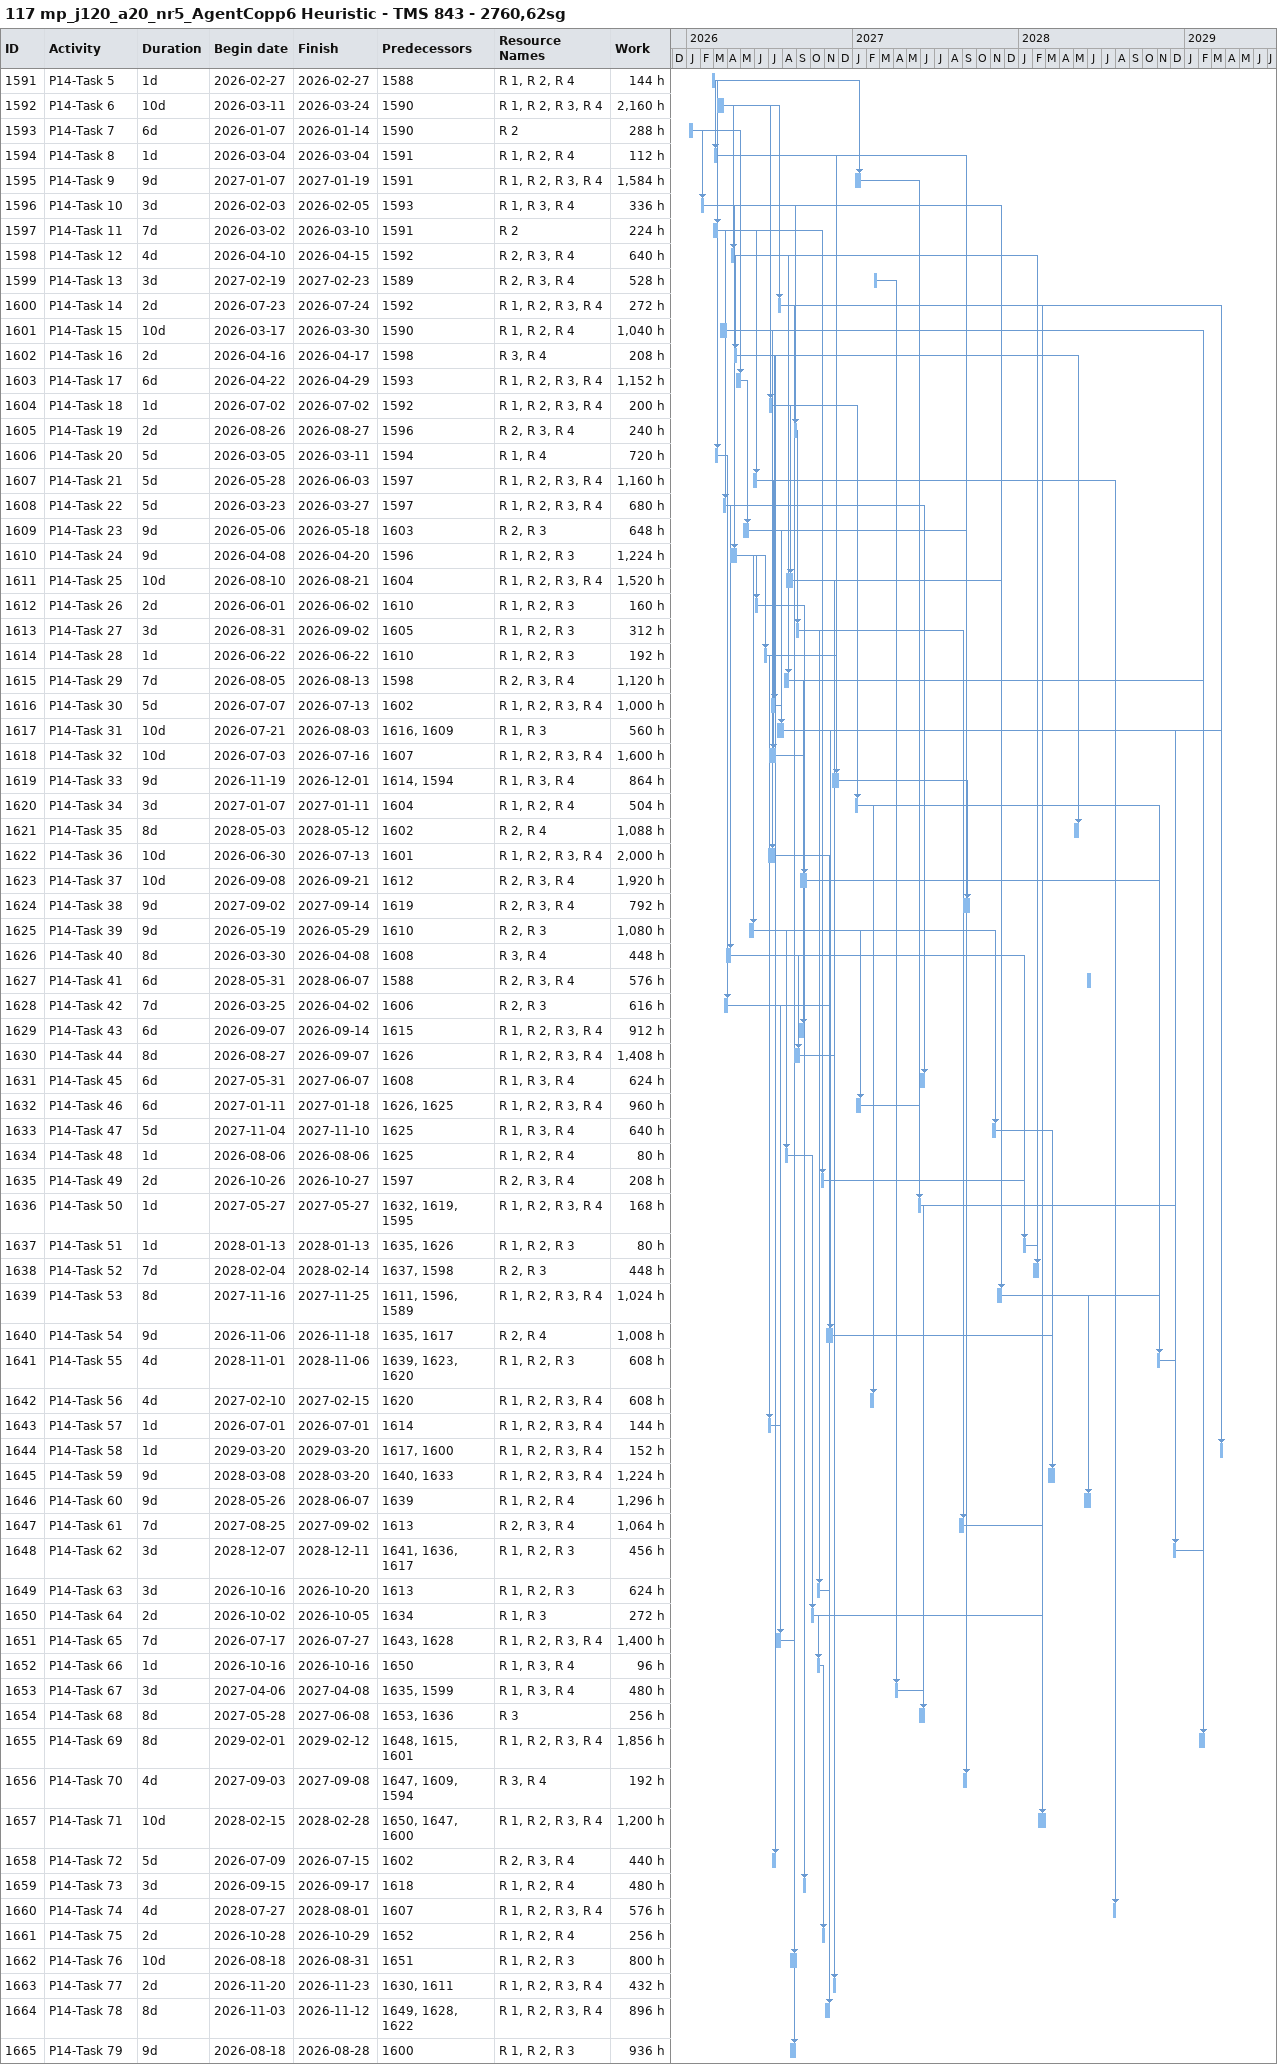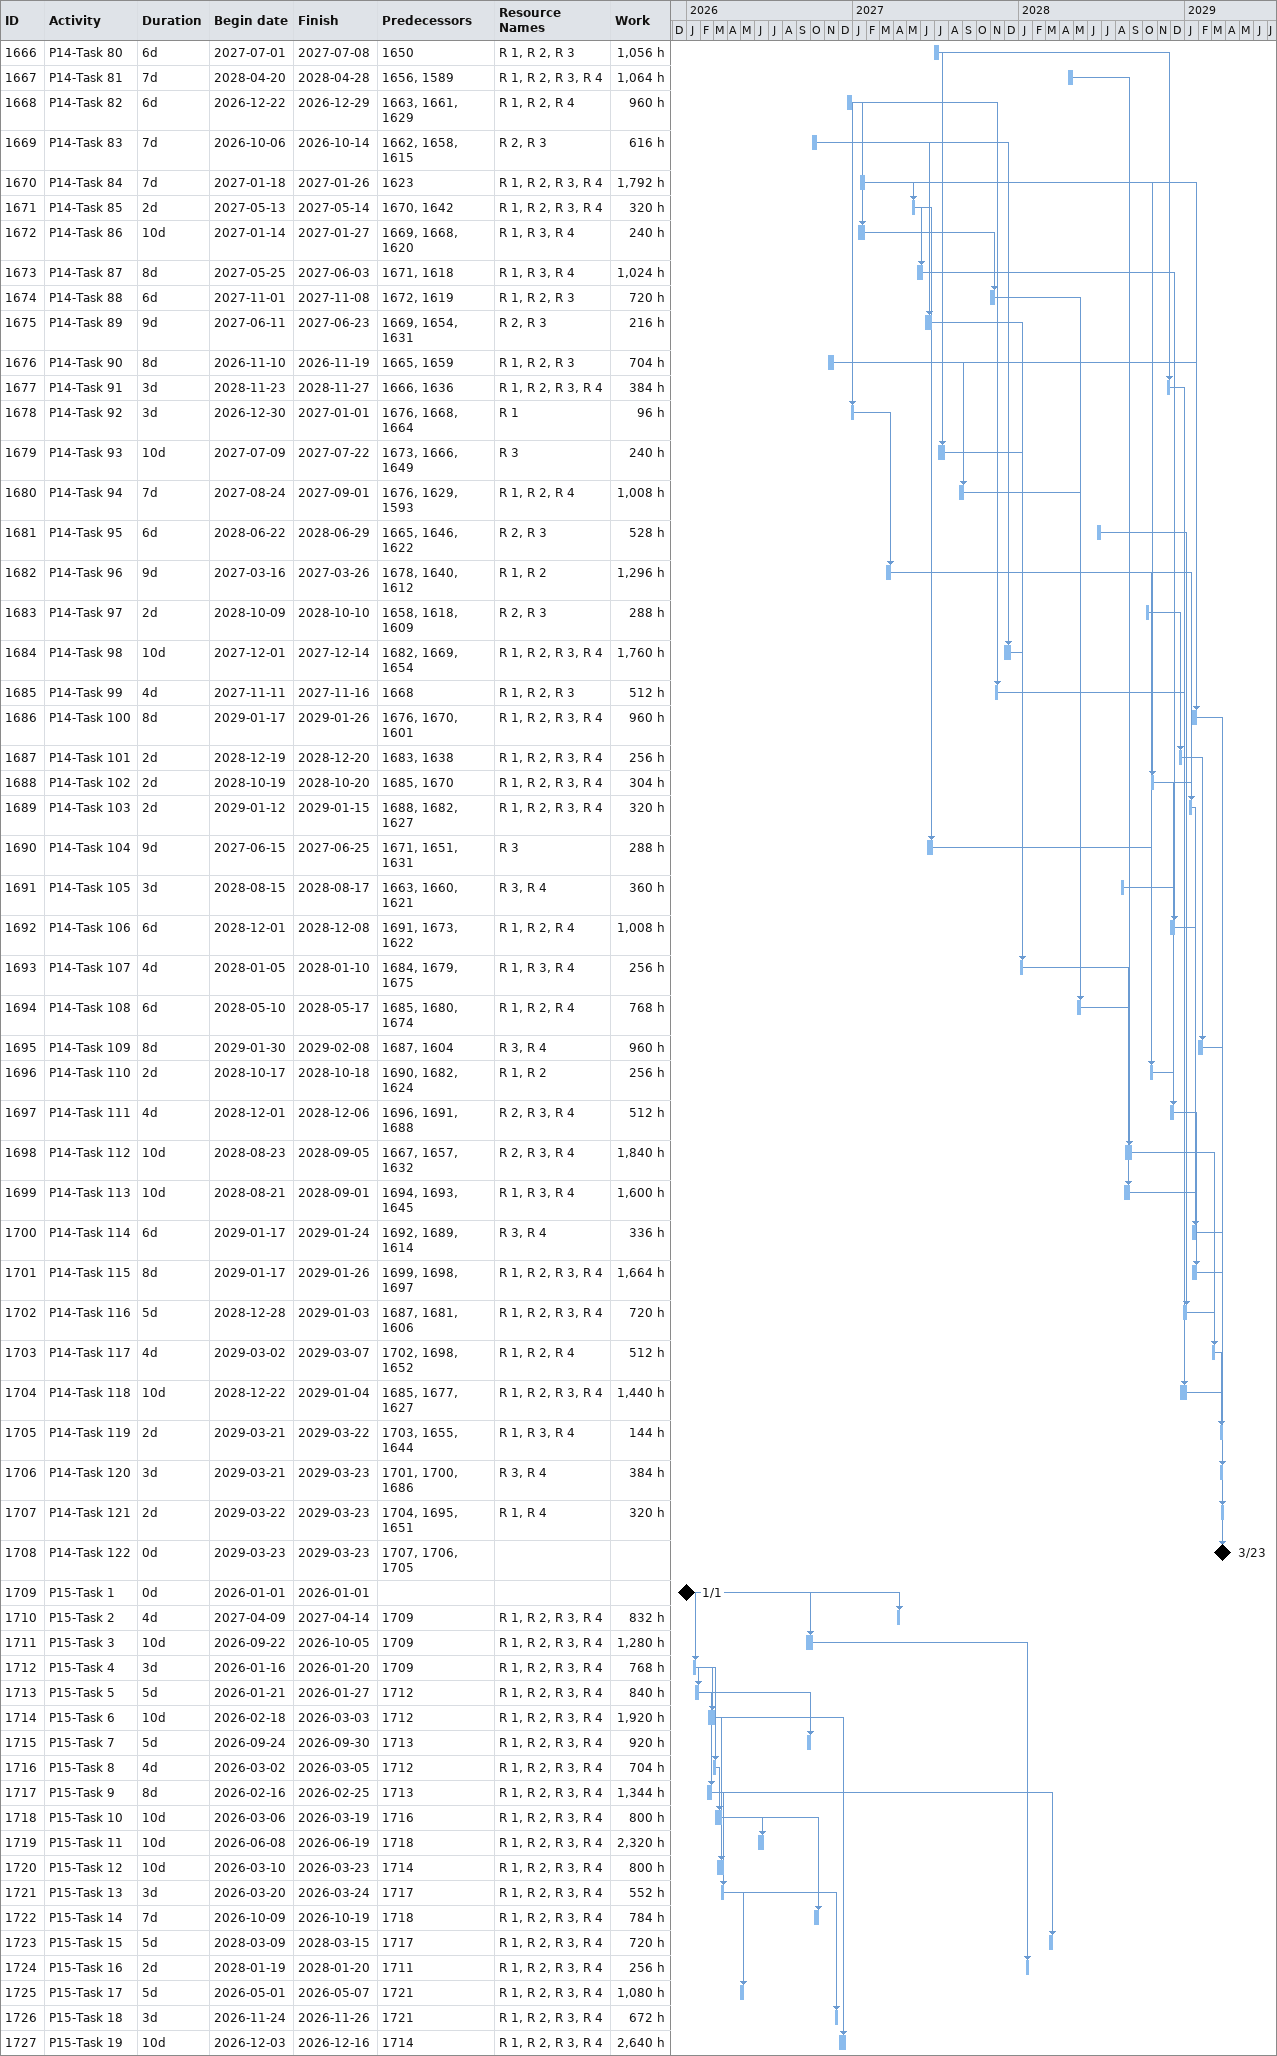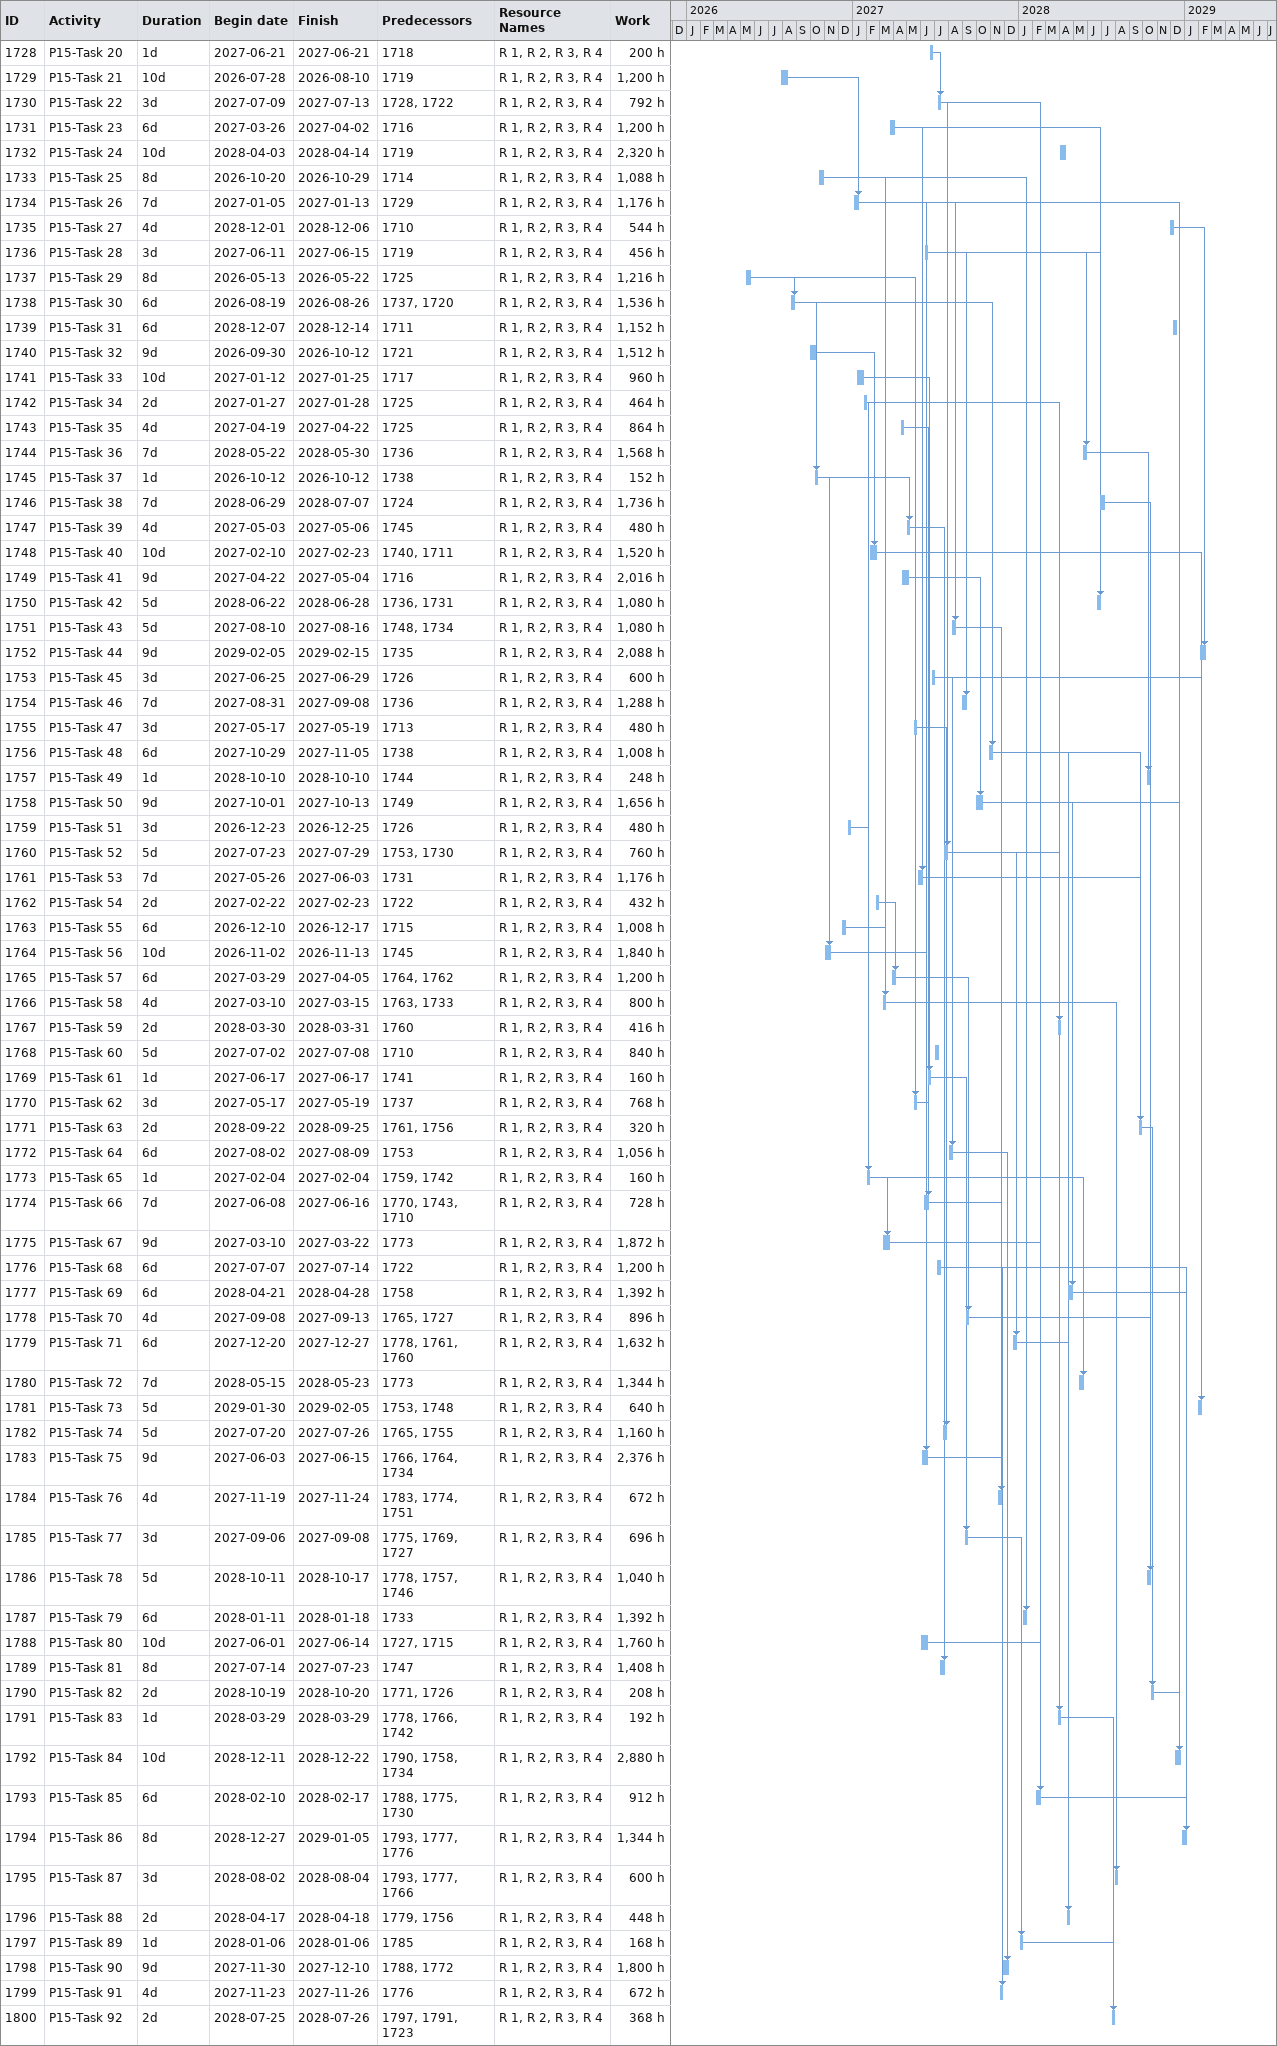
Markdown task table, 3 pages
117 mp_j120_a20_nr5_AgentCopp6 Heuristic - TMS 843 - 2760,62sg

| ID | Task | Duration | Start | Finish | Predecessors | Resources | Work (h) |
|---|---|---|---|---|---|---|---|
| 1591 | P14-Task 5 | 1d | 2026-02-27 | 2026-02-27 | 1588 | R 1, R 2, R 4 | 144 |
| 1592 | P14-Task 6 | 10d | 2026-03-11 | 2026-03-24 | 1590 | R 1, R 2, R 3, R 4 | 2160 |
| 1593 | P14-Task 7 | 6d | 2026-01-07 | 2026-01-14 | 1590 | R 2 | 288 |
| 1594 | P14-Task 8 | 1d | 2026-03-04 | 2026-03-04 | 1591 | R 1, R 2, R 4 | 112 |
| 1595 | P14-Task 9 | 9d | 2027-01-07 | 2027-01-19 | 1591 | R 1, R 2, R 3, R 4 | 1584 |
| 1596 | P14-Task 10 | 3d | 2026-02-03 | 2026-02-05 | 1593 | R 1, R 3, R 4 | 336 |
| 1597 | P14-Task 11 | 7d | 2026-03-02 | 2026-03-10 | 1591 | R 2 | 224 |
| 1598 | P14-Task 12 | 4d | 2026-04-10 | 2026-04-15 | 1592 | R 2, R 3, R 4 | 640 |
| 1599 | P14-Task 13 | 3d | 2027-02-19 | 2027-02-23 | 1589 | R 2, R 3, R 4 | 528 |
| 1600 | P14-Task 14 | 2d | 2026-07-23 | 2026-07-24 | 1592 | R 1, R 2, R 3, R 4 | 272 |
| 1601 | P14-Task 15 | 10d | 2026-03-17 | 2026-03-30 | 1590 | R 1, R 2, R 4 | 1040 |
| 1602 | P14-Task 16 | 2d | 2026-04-16 | 2026-04-17 | 1598 | R 3, R 4 | 208 |
| 1603 | P14-Task 17 | 6d | 2026-04-22 | 2026-04-29 | 1593 | R 1, R 2, R 3, R 4 | 1152 |
| 1604 | P14-Task 18 | 1d | 2026-07-02 | 2026-07-02 | 1592 | R 1, R 2, R 3, R 4 | 200 |
| 1605 | P14-Task 19 | 2d | 2026-08-26 | 2026-08-27 | 1596 | R 2, R 3, R 4 | 240 |
| 1606 | P14-Task 20 | 5d | 2026-03-05 | 2026-03-11 | 1594 | R 1, R 4 | 720 |
| 1607 | P14-Task 21 | 5d | 2026-05-28 | 2026-06-03 | 1597 | R 1, R 2, R 3, R 4 | 1160 |
| 1608 | P14-Task 22 | 5d | 2026-03-23 | 2026-03-27 | 1597 | R 1, R 2, R 3, R 4 | 680 |
| 1609 | P14-Task 23 | 9d | 2026-05-06 | 2026-05-18 | 1603 | R 2, R 3 | 648 |
| 1610 | P14-Task 24 | 9d | 2026-04-08 | 2026-04-20 | 1596 | R 1, R 2, R 3 | 1224 |
| 1611 | P14-Task 25 | 10d | 2026-08-10 | 2026-08-21 | 1604 | R 1, R 2, R 3, R 4 | 1520 |
| 1612 | P14-Task 26 | 2d | 2026-06-01 | 2026-06-02 | 1610 | R 1, R 2, R 3 | 160 |
| 1613 | P14-Task 27 | 3d | 2026-08-31 | 2026-09-02 | 1605 | R 1, R 2, R 3 | 312 |
| 1614 | P14-Task 28 | 1d | 2026-06-22 | 2026-06-22 | 1610 | R 1, R 2, R 3 | 192 |
| 1615 | P14-Task 29 | 7d | 2026-08-05 | 2026-08-13 | 1598 | R 2, R 3, R 4 | 1120 |
| 1616 | P14-Task 30 | 5d | 2026-07-07 | 2026-07-13 | 1602 | R 1, R 2, R 3, R 4 | 1000 |
| 1617 | P14-Task 31 | 10d | 2026-07-21 | 2026-08-03 | 1616, 1609 | R 1, R 3 | 560 |
| 1618 | P14-Task 32 | 10d | 2026-07-03 | 2026-07-16 | 1607 | R 1, R 2, R 3, R 4 | 1600 |
| 1619 | P14-Task 33 | 9d | 2026-11-19 | 2026-12-01 | 1614, 1594 | R 1, R 3, R 4 | 864 |
| 1620 | P14-Task 34 | 3d | 2027-01-07 | 2027-01-11 | 1604 | R 1, R 2, R 4 | 504 |
| 1621 | P14-Task 35 | 8d | 2028-05-03 | 2028-05-12 | 1602 | R 2, R 4 | 1088 |
| 1622 | P14-Task 36 | 10d | 2026-06-30 | 2026-07-13 | 1601 | R 1, R 2, R 3, R 4 | 2000 |
| 1623 | P14-Task 37 | 10d | 2026-09-08 | 2026-09-21 | 1612 | R 2, R 3, R 4 | 1920 |
| 1624 | P14-Task 38 | 9d | 2027-09-02 | 2027-09-14 | 1619 | R 2, R 3, R 4 | 792 |
| 1625 | P14-Task 39 | 9d | 2026-05-19 | 2026-05-29 | 1610 | R 2, R 3 | 1080 |
| 1626 | P14-Task 40 | 8d | 2026-03-30 | 2026-04-08 | 1608 | R 3, R 4 | 448 |
| 1627 | P14-Task 41 | 6d | 2028-05-31 | 2028-06-07 | 1588 | R 2, R 3, R 4 | 576 |
| 1628 | P14-Task 42 | 7d | 2026-03-25 | 2026-04-02 | 1606 | R 2, R 3 | 616 |
| 1629 | P14-Task 43 | 6d | 2026-09-07 | 2026-09-14 | 1615 | R 1, R 2, R 3, R 4 | 912 |
| 1630 | P14-Task 44 | 8d | 2026-08-27 | 2026-09-07 | 1626 | R 1, R 2, R 3, R 4 | 1408 |
| 1631 | P14-Task 45 | 6d | 2027-05-31 | 2027-06-07 | 1608 | R 1, R 3, R 4 | 624 |
| 1632 | P14-Task 46 | 6d | 2027-01-11 | 2027-01-18 | 1626, 1625 | R 1, R 2, R 3, R 4 | 960 |
| 1633 | P14-Task 47 | 5d | 2027-11-04 | 2027-11-10 | 1625 | R 1, R 3, R 4 | 640 |
| 1634 | P14-Task 48 | 1d | 2026-08-06 | 2026-08-06 | 1625 | R 1, R 2, R 4 | 80 |
| 1635 | P14-Task 49 | 2d | 2026-10-26 | 2026-10-27 | 1597 | R 2, R 3, R 4 | 208 |
| 1636 | P14-Task 50 | 1d | 2027-05-27 | 2027-05-27 | 1632, 1619, 1595 | R 1, R 2, R 3, R 4 | 168 |
| 1637 | P14-Task 51 | 1d | 2028-01-13 | 2028-01-13 | 1635, 1626 | R 1, R 2, R 3 | 80 |
| 1638 | P14-Task 52 | 7d | 2028-02-04 | 2028-02-14 | 1637, 1598 | R 2, R 3 | 448 |
| 1639 | P14-Task 53 | 8d | 2027-11-16 | 2027-11-25 | 1611, 1596, 1589 | R 1, R 2, R 3, R 4 | 1024 |
| 1640 | P14-Task 54 | 9d | 2026-11-06 | 2026-11-18 | 1635, 1617 | R 2, R 4 | 1008 |
| 1641 | P14-Task 55 | 4d | 2028-11-01 | 2028-11-06 | 1639, 1623, 1620 | R 1, R 2, R 3 | 608 |
| 1642 | P14-Task 56 | 4d | 2027-02-10 | 2027-02-15 | 1620 | R 1, R 2, R 3, R 4 | 608 |
| 1643 | P14-Task 57 | 1d | 2026-07-01 | 2026-07-01 | 1614 | R 1, R 2, R 3, R 4 | 144 |
| 1644 | P14-Task 58 | 1d | 2029-03-20 | 2029-03-20 | 1617, 1600 | R 1, R 2, R 3, R 4 | 152 |
| 1645 | P14-Task 59 | 9d | 2028-03-08 | 2028-03-20 | 1640, 1633 | R 1, R 2, R 3, R 4 | 1224 |
| 1646 | P14-Task 60 | 9d | 2028-05-26 | 2028-06-07 | 1639 | R 1, R 2, R 4 | 1296 |
| 1647 | P14-Task 61 | 7d | 2027-08-25 | 2027-09-02 | 1613 | R 2, R 3, R 4 | 1064 |
| 1648 | P14-Task 62 | 3d | 2028-12-07 | 2028-12-11 | 1641, 1636, 1617 | R 1, R 2, R 3 | 456 |
| 1649 | P14-Task 63 | 3d | 2026-10-16 | 2026-10-20 | 1613 | R 1, R 2, R 3 | 624 |
| 1650 | P14-Task 64 | 2d | 2026-10-02 | 2026-10-05 | 1634 | R 1, R 3 | 272 |
| 1651 | P14-Task 65 | 7d | 2026-07-17 | 2026-07-27 | 1643, 1628 | R 1, R 2, R 3, R 4 | 1400 |
| 1652 | P14-Task 66 | 1d | 2026-10-16 | 2026-10-16 | 1650 | R 1, R 3, R 4 | 96 |
| 1653 | P14-Task 67 | 3d | 2027-04-06 | 2027-04-08 | 1635, 1599 | R 1, R 3, R 4 | 480 |
| 1654 | P14-Task 68 | 8d | 2027-05-28 | 2027-06-08 | 1653, 1636 | R 3 | 256 |
| 1655 | P14-Task 69 | 8d | 2029-02-01 | 2029-02-12 | 1648, 1615, 1601 | R 1, R 2, R 3, R 4 | 1856 |
| 1656 | P14-Task 70 | 4d | 2027-09-03 | 2027-09-08 | 1647, 1609, 1594 | R 3, R 4 | 192 |
| 1657 | P14-Task 71 | 10d | 2028-02-15 | 2028-02-28 | 1650, 1647, 1600 | R 1, R 2, R 3, R 4 | 1200 |
| 1658 | P14-Task 72 | 5d | 2026-07-09 | 2026-07-15 | 1602 | R 2, R 3, R 4 | 440 |
| 1659 | P14-Task 73 | 3d | 2026-09-15 | 2026-09-17 | 1618 | R 1, R 2, R 4 | 480 |
| 1660 | P14-Task 74 | 4d | 2028-07-27 | 2028-08-01 | 1607 | R 1, R 2, R 3, R 4 | 576 |
| 1661 | P14-Task 75 | 2d | 2026-10-28 | 2026-10-29 | 1652 | R 1, R 2, R 4 | 256 |
| 1662 | P14-Task 76 | 10d | 2026-08-18 | 2026-08-31 | 1651 | R 1, R 2, R 3 | 800 |
| 1663 | P14-Task 77 | 2d | 2026-11-20 | 2026-11-23 | 1630, 1611 | R 1, R 2, R 3, R 4 | 432 |
| 1664 | P14-Task 78 | 8d | 2026-11-03 | 2026-11-12 | 1649, 1628, 1622 | R 1, R 2, R 3, R 4 | 896 |
| 1665 | P14-Task 79 | 9d | 2026-08-18 | 2026-08-28 | 1600 | R 1, R 2, R 3 | 936 |
| 1666 | P14-Task 80 | 6d | 2027-07-01 | 2027-07-08 | 1650 | R 1, R 2, R 3 | 1056 |
| 1667 | P14-Task 81 | 7d | 2028-04-20 | 2028-04-28 | 1656, 1589 | R 1, R 2, R 3, R 4 | 1064 |
| 1668 | P14-Task 82 | 6d | 2026-12-22 | 2026-12-29 | 1663, 1661, 1629 | R 1, R 2, R 4 | 960 |
| 1669 | P14-Task 83 | 7d | 2026-10-06 | 2026-10-14 | 1662, 1658, 1615 | R 2, R 3 | 616 |
| 1670 | P14-Task 84 | 7d | 2027-01-18 | 2027-01-26 | 1623 | R 1, R 2, R 3, R 4 | 1792 |
| 1671 | P14-Task 85 | 2d | 2027-05-13 | 2027-05-14 | 1670, 1642 | R 1, R 2, R 3, R 4 | 320 |
| 1672 | P14-Task 86 | 10d | 2027-01-14 | 2027-01-27 | 1669, 1668, 1620 | R 1, R 3, R 4 | 240 |
| 1673 | P14-Task 87 | 8d | 2027-05-25 | 2027-06-03 | 1671, 1618 | R 1, R 3, R 4 | 1024 |
| 1674 | P14-Task 88 | 6d | 2027-11-01 | 2027-11-08 | 1672, 1619 | R 1, R 2, R 3 | 720 |
| 1675 | P14-Task 89 | 9d | 2027-06-11 | 2027-06-23 | 1669, 1654, 1631 | R 2, R 3 | 216 |
| 1676 | P14-Task 90 | 8d | 2026-11-10 | 2026-11-19 | 1665, 1659 | R 1, R 2, R 3 | 704 |
| 1677 | P14-Task 91 | 3d | 2028-11-23 | 2028-11-27 | 1666, 1636 | R 1, R 2, R 3, R 4 | 384 |
| 1678 | P14-Task 92 | 3d | 2026-12-30 | 2027-01-01 | 1676, 1668, 1664 | R 1 | 96 |
| 1679 | P14-Task 93 | 10d | 2027-07-09 | 2027-07-22 | 1673, 1666, 1649 | R 3 | 240 |
| 1680 | P14-Task 94 | 7d | 2027-08-24 | 2027-09-01 | 1676, 1629, 1593 | R 1, R 2, R 4 | 1008 |
| 1681 | P14-Task 95 | 6d | 2028-06-22 | 2028-06-29 | 1665, 1646, 1622 | R 2, R 3 | 528 |
| 1682 | P14-Task 96 | 9d | 2027-03-16 | 2027-03-26 | 1678, 1640, 1612 | R 1, R 2 | 1296 |
| 1683 | P14-Task 97 | 2d | 2028-10-09 | 2028-10-10 | 1658, 1618, 1609 | R 2, R 3 | 288 |
| 1684 | P14-Task 98 | 10d | 2027-12-01 | 2027-12-14 | 1682, 1669, 1654 | R 1, R 2, R 3, R 4 | 1760 |
| 1685 | P14-Task 99 | 4d | 2027-11-11 | 2027-11-16 | 1668 | R 1, R 2, R 3 | 512 |
| 1686 | P14-Task 100 | 8d | 2029-01-17 | 2029-01-26 | 1676, 1670, 1601 | R 1, R 2, R 3, R 4 | 960 |
| 1687 | P14-Task 101 | 2d | 2028-12-19 | 2028-12-20 | 1683, 1638 | R 1, R 2, R 3, R 4 | 256 |
| 1688 | P14-Task 102 | 2d | 2028-10-19 | 2028-10-20 | 1685, 1670 | R 1, R 2, R 3, R 4 | 304 |
| 1689 | P14-Task 103 | 2d | 2029-01-12 | 2029-01-15 | 1688, 1682, 1627 | R 1, R 2, R 3, R 4 | 320 |
| 1690 | P14-Task 104 | 9d | 2027-06-15 | 2027-06-25 | 1671, 1651, 1631 | R 3 | 288 |
| 1691 | P14-Task 105 | 3d | 2028-08-15 | 2028-08-17 | 1663, 1660, 1621 | R 3, R 4 | 360 |
| 1692 | P14-Task 106 | 6d | 2028-12-01 | 2028-12-08 | 1691, 1673, 1622 | R 1, R 2, R 4 | 1008 |
| 1693 | P14-Task 107 | 4d | 2028-01-05 | 2028-01-10 | 1684, 1679, 1675 | R 1, R 3, R 4 | 256 |
| 1694 | P14-Task 108 | 6d | 2028-05-10 | 2028-05-17 | 1685, 1680, 1674 | R 1, R 2, R 4 | 768 |
| 1695 | P14-Task 109 | 8d | 2029-01-30 | 2029-02-08 | 1687, 1604 | R 3, R 4 | 960 |
| 1696 | P14-Task 110 | 2d | 2028-10-17 | 2028-10-18 | 1690, 1682, 1624 | R 1, R 2 | 256 |
| 1697 | P14-Task 111 | 4d | 2028-12-01 | 2028-12-06 | 1696, 1691, 1688 | R 2, R 3, R 4 | 512 |
| 1698 | P14-Task 112 | 10d | 2028-08-23 | 2028-09-05 | 1667, 1657, 1632 | R 2, R 3, R 4 | 1840 |
| 1699 | P14-Task 113 | 10d | 2028-08-21 | 2028-09-01 | 1694, 1693, 1645 | R 1, R 3, R 4 | 1600 |
| 1700 | P14-Task 114 | 6d | 2029-01-17 | 2029-01-24 | 1692, 1689, 1614 | R 3, R 4 | 336 |
| 1701 | P14-Task 115 | 8d | 2029-01-17 | 2029-01-26 | 1699, 1698, 1697 | R 1, R 2, R 3, R 4 | 1664 |
| 1702 | P14-Task 116 | 5d | 2028-12-28 | 2029-01-03 | 1687, 1681, 1606 | R 1, R 2, R 3, R 4 | 720 |
| 1703 | P14-Task 117 | 4d | 2029-03-02 | 2029-03-07 | 1702, 1698, 1652 | R 1, R 2, R 4 | 512 |
| 1704 | P14-Task 118 | 10d | 2028-12-22 | 2029-01-04 | 1685, 1677, 1627 | R 1, R 2, R 3, R 4 | 1440 |
| 1705 | P14-Task 119 | 2d | 2029-03-21 | 2029-03-22 | 1703, 1655, 1644 | R 1, R 3, R 4 | 144 |
| 1706 | P14-Task 120 | 3d | 2029-03-21 | 2029-03-23 | 1701, 1700, 1686 | R 3, R 4 | 384 |
| 1707 | P14-Task 121 | 2d | 2029-03-22 | 2029-03-23 | 1704, 1695, 1651 | R 1, R 4 | 320 |
| 1708 | P14-Task 122 | 0d | 2029-03-23 | 2029-03-23 | 1707, 1706, 1705 |  |  |
| 1709 | P15-Task 1 | 0d | 2026-01-01 | 2026-01-01 |  |  |  |
| 1710 | P15-Task 2 | 4d | 2027-04-09 | 2027-04-14 | 1709 | R 1, R 2, R 3, R 4 | 832 |
| 1711 | P15-Task 3 | 10d | 2026-09-22 | 2026-10-05 | 1709 | R 1, R 2, R 3, R 4 | 1280 |
| 1712 | P15-Task 4 | 3d | 2026-01-16 | 2026-01-20 | 1709 | R 1, R 2, R 3, R 4 | 768 |
| 1713 | P15-Task 5 | 5d | 2026-01-21 | 2026-01-27 | 1712 | R 1, R 2, R 3, R 4 | 840 |
| 1714 | P15-Task 6 | 10d | 2026-02-18 | 2026-03-03 | 1712 | R 1, R 2, R 3, R 4 | 1920 |
| 1715 | P15-Task 7 | 5d | 2026-09-24 | 2026-09-30 | 1713 | R 1, R 2, R 3, R 4 | 920 |
| 1716 | P15-Task 8 | 4d | 2026-03-02 | 2026-03-05 | 1712 | R 1, R 2, R 3, R 4 | 704 |
| 1717 | P15-Task 9 | 8d | 2026-02-16 | 2026-02-25 | 1713 | R 1, R 2, R 3, R 4 | 1344 |
| 1718 | P15-Task 10 | 10d | 2026-03-06 | 2026-03-19 | 1716 | R 1, R 2, R 3, R 4 | 800 |
| 1719 | P15-Task 11 | 10d | 2026-06-08 | 2026-06-19 | 1718 | R 1, R 2, R 3, R 4 | 2320 |
| 1720 | P15-Task 12 | 10d | 2026-03-10 | 2026-03-23 | 1714 | R 1, R 2, R 3, R 4 | 800 |
| 1721 | P15-Task 13 | 3d | 2026-03-20 | 2026-03-24 | 1717 | R 1, R 2, R 3, R 4 | 552 |
| 1722 | P15-Task 14 | 7d | 2026-10-09 | 2026-10-19 | 1718 | R 1, R 2, R 3, R 4 | 784 |
| 1723 | P15-Task 15 | 5d | 2028-03-09 | 2028-03-15 | 1717 | R 1, R 2, R 3, R 4 | 720 |
| 1724 | P15-Task 16 | 2d | 2028-01-19 | 2028-01-20 | 1711 | R 1, R 2, R 3, R 4 | 256 |
| 1725 | P15-Task 17 | 5d | 2026-05-01 | 2026-05-07 | 1721 | R 1, R 2, R 3, R 4 | 1080 |
| 1726 | P15-Task 18 | 3d | 2026-11-24 | 2026-11-26 | 1721 | R 1, R 2, R 3, R 4 | 672 |
| 1727 | P15-Task 19 | 10d | 2026-12-03 | 2026-12-16 | 1714 | R 1, R 2, R 3, R 4 | 2640 |
| 1728 | P15-Task 20 | 1d | 2027-06-21 | 2027-06-21 | 1718 | R 1, R 2, R 3, R 4 | 200 |
| 1729 | P15-Task 21 | 10d | 2026-07-28 | 2026-08-10 | 1719 | R 1, R 2, R 3, R 4 | 1200 |
| 1730 | P15-Task 22 | 3d | 2027-07-09 | 2027-07-13 | 1728, 1722 | R 1, R 2, R 3, R 4 | 792 |
| 1731 | P15-Task 23 | 6d | 2027-03-26 | 2027-04-02 | 1716 | R 1, R 2, R 3, R 4 | 1200 |
| 1732 | P15-Task 24 | 10d | 2028-04-03 | 2028-04-14 | 1719 | R 1, R 2, R 3, R 4 | 2320 |
| 1733 | P15-Task 25 | 8d | 2026-10-20 | 2026-10-29 | 1714 | R 1, R 2, R 3, R 4 | 1088 |
| 1734 | P15-Task 26 | 7d | 2027-01-05 | 2027-01-13 | 1729 | R 1, R 2, R 3, R 4 | 1176 |
| 1735 | P15-Task 27 | 4d | 2028-12-01 | 2028-12-06 | 1710 | R 1, R 2, R 3, R 4 | 544 |
| 1736 | P15-Task 28 | 3d | 2027-06-11 | 2027-06-15 | 1719 | R 1, R 2, R 3, R 4 | 456 |
| 1737 | P15-Task 29 | 8d | 2026-05-13 | 2026-05-22 | 1725 | R 1, R 2, R 3, R 4 | 1216 |
| 1738 | P15-Task 30 | 6d | 2026-08-19 | 2026-08-26 | 1737, 1720 | R 1, R 2, R 3, R 4 | 1536 |
| 1739 | P15-Task 31 | 6d | 2028-12-07 | 2028-12-14 | 1711 | R 1, R 2, R 3, R 4 | 1152 |
| 1740 | P15-Task 32 | 9d | 2026-09-30 | 2026-10-12 | 1721 | R 1, R 2, R 3, R 4 | 1512 |
| 1741 | P15-Task 33 | 10d | 2027-01-12 | 2027-01-25 | 1717 | R 1, R 2, R 3, R 4 | 960 |
| 1742 | P15-Task 34 | 2d | 2027-01-27 | 2027-01-28 | 1725 | R 1, R 2, R 3, R 4 | 464 |
| 1743 | P15-Task 35 | 4d | 2027-04-19 | 2027-04-22 | 1725 | R 1, R 2, R 3, R 4 | 864 |
| 1744 | P15-Task 36 | 7d | 2028-05-22 | 2028-05-30 | 1736 | R 1, R 2, R 3, R 4 | 1568 |
| 1745 | P15-Task 37 | 1d | 2026-10-12 | 2026-10-12 | 1738 | R 1, R 2, R 3, R 4 | 152 |
| 1746 | P15-Task 38 | 7d | 2028-06-29 | 2028-07-07 | 1724 | R 1, R 2, R 3, R 4 | 1736 |
| 1747 | P15-Task 39 | 4d | 2027-05-03 | 2027-05-06 | 1745 | R 1, R 2, R 3, R 4 | 480 |
| 1748 | P15-Task 40 | 10d | 2027-02-10 | 2027-02-23 | 1740, 1711 | R 1, R 2, R 3, R 4 | 1520 |
| 1749 | P15-Task 41 | 9d | 2027-04-22 | 2027-05-04 | 1716 | R 1, R 2, R 3, R 4 | 2016 |
| 1750 | P15-Task 42 | 5d | 2028-06-22 | 2028-06-28 | 1736, 1731 | R 1, R 2, R 3, R 4 | 1080 |
| 1751 | P15-Task 43 | 5d | 2027-08-10 | 2027-08-16 | 1748, 1734 | R 1, R 2, R 3, R 4 | 1080 |
| 1752 | P15-Task 44 | 9d | 2029-02-05 | 2029-02-15 | 1735 | R 1, R 2, R 3, R 4 | 2088 |
| 1753 | P15-Task 45 | 3d | 2027-06-25 | 2027-06-29 | 1726 | R 1, R 2, R 3, R 4 | 600 |
| 1754 | P15-Task 46 | 7d | 2027-08-31 | 2027-09-08 | 1736 | R 1, R 2, R 3, R 4 | 1288 |
| 1755 | P15-Task 47 | 3d | 2027-05-17 | 2027-05-19 | 1713 | R 1, R 2, R 3, R 4 | 480 |
| 1756 | P15-Task 48 | 6d | 2027-10-29 | 2027-11-05 | 1738 | R 1, R 2, R 3, R 4 | 1008 |
| 1757 | P15-Task 49 | 1d | 2028-10-10 | 2028-10-10 | 1744 | R 1, R 2, R 3, R 4 | 248 |
| 1758 | P15-Task 50 | 9d | 2027-10-01 | 2027-10-13 | 1749 | R 1, R 2, R 3, R 4 | 1656 |
| 1759 | P15-Task 51 | 3d | 2026-12-23 | 2026-12-25 | 1726 | R 1, R 2, R 3, R 4 | 480 |
| 1760 | P15-Task 52 | 5d | 2027-07-23 | 2027-07-29 | 1753, 1730 | R 1, R 2, R 3, R 4 | 760 |
| 1761 | P15-Task 53 | 7d | 2027-05-26 | 2027-06-03 | 1731 | R 1, R 2, R 3, R 4 | 1176 |
| 1762 | P15-Task 54 | 2d | 2027-02-22 | 2027-02-23 | 1722 | R 1, R 2, R 3, R 4 | 432 |
| 1763 | P15-Task 55 | 6d | 2026-12-10 | 2026-12-17 | 1715 | R 1, R 2, R 3, R 4 | 1008 |
| 1764 | P15-Task 56 | 10d | 2026-11-02 | 2026-11-13 | 1745 | R 1, R 2, R 3, R 4 | 1840 |
| 1765 | P15-Task 57 | 6d | 2027-03-29 | 2027-04-05 | 1764, 1762 | R 1, R 2, R 3, R 4 | 1200 |
| 1766 | P15-Task 58 | 4d | 2027-03-10 | 2027-03-15 | 1763, 1733 | R 1, R 2, R 3, R 4 | 800 |
| 1767 | P15-Task 59 | 2d | 2028-03-30 | 2028-03-31 | 1760 | R 1, R 2, R 3, R 4 | 416 |
| 1768 | P15-Task 60 | 5d | 2027-07-02 | 2027-07-08 | 1710 | R 1, R 2, R 3, R 4 | 840 |
| 1769 | P15-Task 61 | 1d | 2027-06-17 | 2027-06-17 | 1741 | R 1, R 2, R 3, R 4 | 160 |
| 1770 | P15-Task 62 | 3d | 2027-05-17 | 2027-05-19 | 1737 | R 1, R 2, R 3, R 4 | 768 |
| 1771 | P15-Task 63 | 2d | 2028-09-22 | 2028-09-25 | 1761, 1756 | R 1, R 2, R 3, R 4 | 320 |
| 1772 | P15-Task 64 | 6d | 2027-08-02 | 2027-08-09 | 1753 | R 1, R 2, R 3, R 4 | 1056 |
| 1773 | P15-Task 65 | 1d | 2027-02-04 | 2027-02-04 | 1759, 1742 | R 1, R 2, R 3, R 4 | 160 |
| 1774 | P15-Task 66 | 7d | 2027-06-08 | 2027-06-16 | 1770, 1743, 1710 | R 1, R 2, R 3, R 4 | 728 |
| 1775 | P15-Task 67 | 9d | 2027-03-10 | 2027-03-22 | 1773 | R 1, R 2, R 3, R 4 | 1872 |
| 1776 | P15-Task 68 | 6d | 2027-07-07 | 2027-07-14 | 1722 | R 1, R 2, R 3, R 4 | 1200 |
| 1777 | P15-Task 69 | 6d | 2028-04-21 | 2028-04-28 | 1758 | R 1, R 2, R 3, R 4 | 1392 |
| 1778 | P15-Task 70 | 4d | 2027-09-08 | 2027-09-13 | 1765, 1727 | R 1, R 2, R 3, R 4 | 896 |
| 1779 | P15-Task 71 | 6d | 2027-12-20 | 2027-12-27 | 1778, 1761, 1760 | R 1, R 2, R 3, R 4 | 1632 |
| 1780 | P15-Task 72 | 7d | 2028-05-15 | 2028-05-23 | 1773 | R 1, R 2, R 3, R 4 | 1344 |
| 1781 | P15-Task 73 | 5d | 2029-01-30 | 2029-02-05 | 1753, 1748 | R 1, R 2, R 3, R 4 | 640 |
| 1782 | P15-Task 74 | 5d | 2027-07-20 | 2027-07-26 | 1765, 1755 | R 1, R 2, R 3, R 4 | 1160 |
| 1783 | P15-Task 75 | 9d | 2027-06-03 | 2027-06-15 | 1766, 1764, 1734 | R 1, R 2, R 3, R 4 | 2376 |
| 1784 | P15-Task 76 | 4d | 2027-11-19 | 2027-11-24 | 1783, 1774, 1751 | R 1, R 2, R 3, R 4 | 672 |
| 1785 | P15-Task 77 | 3d | 2027-09-06 | 2027-09-08 | 1775, 1769, 1727 | R 1, R 2, R 3, R 4 | 696 |
| 1786 | P15-Task 78 | 5d | 2028-10-11 | 2028-10-17 | 1778, 1757, 1746 | R 1, R 2, R 3, R 4 | 1040 |
| 1787 | P15-Task 79 | 6d | 2028-01-11 | 2028-01-18 | 1733 | R 1, R 2, R 3, R 4 | 1392 |
| 1788 | P15-Task 80 | 10d | 2027-06-01 | 2027-06-14 | 1727, 1715 | R 1, R 2, R 3, R 4 | 1760 |
| 1789 | P15-Task 81 | 8d | 2027-07-14 | 2027-07-23 | 1747 | R 1, R 2, R 3, R 4 | 1408 |
| 1790 | P15-Task 82 | 2d | 2028-10-19 | 2028-10-20 | 1771, 1726 | R 1, R 2, R 3, R 4 | 208 |
| 1791 | P15-Task 83 | 1d | 2028-03-29 | 2028-03-29 | 1778, 1766, 1742 | R 1, R 2, R 3, R 4 | 192 |
| 1792 | P15-Task 84 | 10d | 2028-12-11 | 2028-12-22 | 1790, 1758, 1734 | R 1, R 2, R 3, R 4 | 2880 |
| 1793 | P15-Task 85 | 6d | 2028-02-10 | 2028-02-17 | 1788, 1775, 1730 | R 1, R 2, R 3, R 4 | 912 |
| 1794 | P15-Task 86 | 8d | 2028-12-27 | 2029-01-05 | 1793, 1777, 1776 | R 1, R 2, R 3, R 4 | 1344 |
| 1795 | P15-Task 87 | 3d | 2028-08-02 | 2028-08-04 | 1793, 1777, 1766 | R 1, R 2, R 3, R 4 | 600 |
| 1796 | P15-Task 88 | 2d | 2028-04-17 | 2028-04-18 | 1779, 1756 | R 1, R 2, R 3, R 4 | 448 |
| 1797 | P15-Task 89 | 1d | 2028-01-06 | 2028-01-06 | 1785 | R 1, R 2, R 3, R 4 | 168 |
| 1798 | P15-Task 90 | 9d | 2027-11-30 | 2027-12-10 | 1788, 1772 | R 1, R 2, R 3, R 4 | 1800 |
| 1799 | P15-Task 91 | 4d | 2027-11-23 | 2027-11-26 | 1776 | R 1, R 2, R 3, R 4 | 672 |
| 1800 | P15-Task 92 | 2d | 2028-07-25 | 2028-07-26 | 1797, 1791, 1723 | R 1, R 2, R 3, R 4 | 368 |
